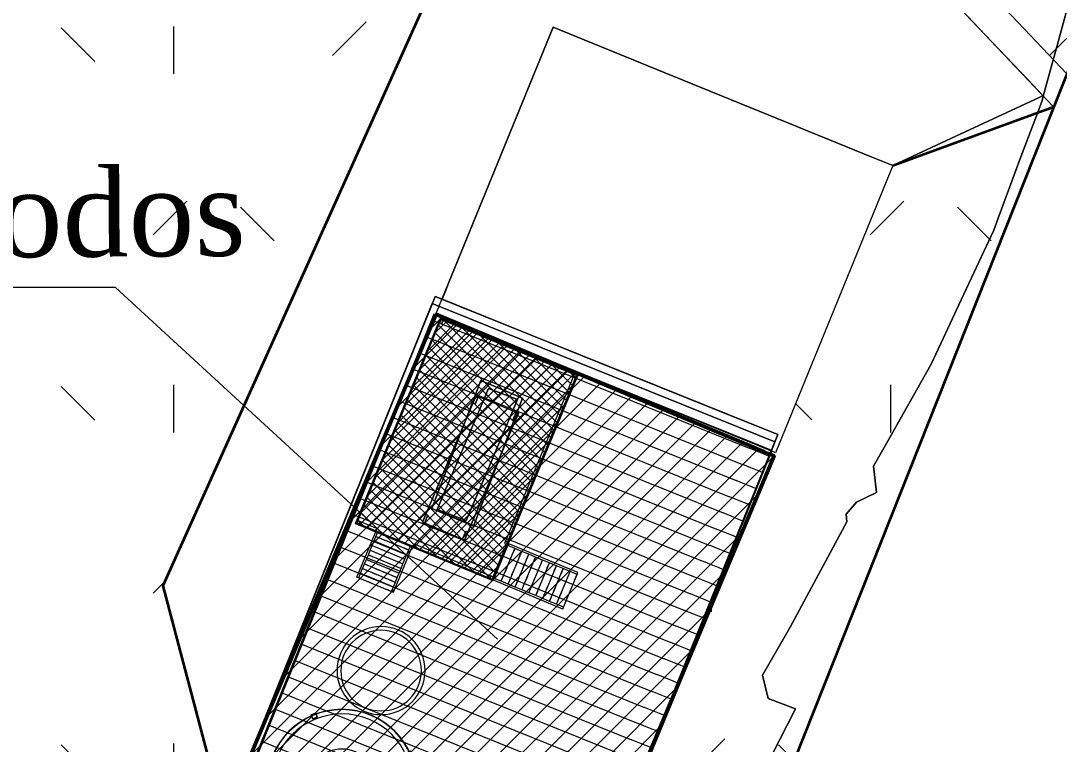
# Model space of a CAD drawing. Header units: metres. Extents: x -207 to 292, y -187 to 169.
# Drawn here: x -130.71 to -109.9, y -46.85 to -32.36 of the extents above; entities that cross this region are included whole.
import ezdxf

# ---------------------------------------------------------------- set-up
doc = ezdxf.new("R2010")
doc.units = ezdxf.units.M
doc.linetypes.add('Overhead', pattern=[0.003969, 0.002381, -0.001587])
for name, color, linetype, lineweight in [('A-FLOR', 7, 'Continuous', 9), ('A-FLOR-HRAL', 7, 'Continuous', 9), ('A-FLOR-OTLN', 7, 'Continuous', 9), ('A-FLOR-PATT', 7, 'Continuous', 9), ('A-ROOF', 7, 'Continuous', 9), ('A-ROOF-PATT', 7, 'Continuous', 9), ('ACHURADO', 7, 'Continuous', 9), ('BORDE CAMINO', 7, 'Continuous', 35), ('C-BLDG-PADS', 7, 'Continuous', 9), ('C-TOPO', 7, 'Continuous', 9), ('C-TOPO-MAJR', 7, 'Continuous', 35), ('edificios', 7, 'Continuous', 50), ('I-WALL', 7, 'Continuous', 9), ('M-EQPM', 7, 'Continuous', 9), ('P-SANR-FIXT', 7, 'Continuous', 9), ('S-COLS', 7, 'Continuous', 9), ('S-STRS', 7, 'Continuous', 9), ('solera', 7, 'Continuous', 35), ('VEREDAS', 7, 'Continuous', 9)]:
    doc.layers.add(name, color=color, linetype=linetype, lineweight=lineweight)
doc.layers.add('PR10-ARQ-PL-001-Emplazamiento-C-1_dwg', color=7, linetype='Continuous', lineweight=9, true_color=0x767676)
doc.layers.add('TEXTO', color=5, linetype='Continuous', lineweight=9, true_color=0x0000ff)
doc.styles.add('Times New Roman', font='times.ttf', dxfattribs={"height": 1.75})
pattern_1 = [(90, (-655750.258, -5498481.082), (-3.592, 3.592), [0.9525, -6.232]), (45, (-655750.258, -5498481.082), (-3.5921024484, 3.5921024484), [0.9525, -4.127]), (135, (-655750.258, -5498481.082), (-3.5921024484, -3.5921024484), [0.9525, -4.127])]

# ---------------------------------------------------------------- blocks, each defined once
blk = doc.blocks.new('M_Tanque Ensilaje - M_Tanque Ensilaje-2194159-PLANTA EMPLAZAMIENTO ACTUALIZADO')
at = {"layer": 'P-SANR-FIXT'}
for p, q in [((-0.524, 1.426), (-0.615, 1.393)), ((-0.615, 1.393), (-0.524, 1.426)), ((-0.615, 1.393), (-0.586, 1.314)), ((-0.586, 1.314), (-0.615, 1.393)), ((-0.586, 1.314), (-0.496, 1.347)), ((-0.496, 1.347), (-0.586, 1.314)), ((-0.496, 1.347), (-0.524, 1.426)), ((-0.524, 1.426), (-0.496, 1.347)), ((1.382, 0.666), (1.291, 0.633)), ((1.291, 0.633), (1.382, 0.666)), ((1.291, 0.633), (1.32, 0.554)), ((1.32, 0.554), (1.291, 0.633)), ((1.411, 0.587), (1.382, 0.666)), ((1.382, 0.666), (1.411, 0.587)), ((1.32, 0.554), (1.411, 0.587)), ((1.411, 0.587), (1.32, 0.554)), ((-1.31, -0.549), (-1.4, -0.583)), ((-1.4, -0.583), (-1.31, -0.549)), ((-1.4, -0.583), (-1.372, -0.661)), ((-1.372, -0.661), (-1.4, -0.583)), ((-1.281, -0.628), (-1.31, -0.549)), ((-1.31, -0.549), (-1.281, -0.628)), ((-1.372, -0.661), (-1.281, -0.628)), ((-1.281, -0.628), (-1.372, -0.661)), ((0.589, -1.299), (0.498, -1.332)), ((0.498, -1.332), (0.589, -1.299)), ((0.498, -1.332), (0.526, -1.411)), ((0.526, -1.411), (0.498, -1.332)), ((0.526, -1.411), (0.617, -1.378)), ((0.617, -1.378), (0.526, -1.411)), ((0.617, -1.378), (0.589, -1.299)), ((0.589, -1.299), (0.617, -1.378))]:
    blk.add_line(p, q, dxfattribs=at)
for radius, start, end in [(1.503, 0, 180), (1.503, 0, 180), (1.497, 0, 180), (1.497, 0, 180), (1.497, 0, 180), (1.497, 0, 180), (1.411, 0, 180), (1.411, 0, 180), (1.411, 0, 180), (1.411, 0, 180), (1.411, 0, 180), (0.705, 0, 180), (1.503, 180, 0), (1.503, 180, 0), (1.497, 180, 0), (1.497, 180, 0), (1.497, 180, 0), (1.497, 180, 0), (1.411, 180, 360), (1.411, 180, 360), (1.411, 180, 360), (1.411, 180, 360), (1.411, 180, 360), (0.705, 180, 0)]:
    blk.add_arc((0, 0), radius, start, end, dxfattribs=at)
blk = doc.blocks.new('M_Las quemas_Estanque ensilaje 02 - M_Las quemas_Estanque ensilaje 02-2195487-PLANTA EMPLAZAMIENTO ACTUALIZADO')
at = {"layer": 'P-SANR-FIXT'}
for radius, start, end in [(0.882, 0, 180), (0.882, 0, 180), (0.807, 0, 180), (0.807, 0, 180), (0.882, 180, 360), (0.882, 180, 360), (0.807, 180, 0), (0.807, 180, 0)]:
    blk.add_arc((0, 0), radius, start, end, dxfattribs=at)
blk = doc.blocks.new('Railing - Railing-2196175-PLANTA EMPLAZAMIENTO ACTUALIZADO')
at = {"layer": 'A-FLOR-HRAL'}
for p, q in [((-119.615, -39.448), (-121.016, -42.833)), ((-119.615, -39.448), (-121.016, -42.833)), ((-120.97, -42.852), (-119.568, -39.467)), ((-120.97, -42.852), (-119.568, -39.467)), ((-119.568, -39.467), (-119.615, -39.448)), ((-119.568, -39.467), (-119.615, -39.448)), ((-119.568, -39.467), (-119.615, -39.448)), ((-119.568, -39.467), (-119.615, -39.448)), ((-121.016, -42.833), (-120.97, -42.852)), ((-121.016, -42.833), (-120.97, -42.852)), ((-121.016, -42.833), (-120.97, -42.852)), ((-121.016, -42.833), (-120.97, -42.852))]:
    blk.add_line(p, q, dxfattribs=at)
blk = doc.blocks.new('Railing - Railing-2196648-PLANTA EMPLAZAMIENTO ACTUALIZADO')
at = {"layer": 'A-FLOR-HRAL'}
for p, q in [((-122.817, -42.846), (-122.836, -42.892)), ((-122.817, -42.846), (-122.836, -42.892)), ((-122.817, -42.846), (-122.836, -42.892)), ((-122.817, -42.846), (-122.836, -42.892)), ((-121.239, -43.503), (-122.817, -42.846)), ((-121.239, -43.503), (-122.817, -42.846)), ((-122.836, -42.892), (-121.258, -43.549)), ((-122.836, -42.892), (-121.258, -43.549)), ((-121.258, -43.549), (-121.239, -43.503)), ((-121.258, -43.549), (-121.239, -43.503)), ((-121.258, -43.549), (-121.239, -43.503)), ((-121.258, -43.549), (-121.239, -43.503))]:
    blk.add_line(p, q, dxfattribs=at)
blk = doc.blocks.new('Railing - Railing-2196680-PLANTA EMPLAZAMIENTO ACTUALIZADO')
at = {"layer": 'A-FLOR-HRAL'}
for p, q in [((-123.956, -42.373), (-123.975, -42.419)), ((-123.956, -42.373), (-123.975, -42.419)), ((-123.956, -42.373), (-123.975, -42.419)), ((-123.956, -42.373), (-123.975, -42.419)), ((-123.975, -42.419), (-123.588, -42.58)), ((-123.975, -42.419), (-123.588, -42.58)), ((-123.569, -42.534), (-123.956, -42.373)), ((-123.569, -42.534), (-123.956, -42.373)), ((-123.588, -42.58), (-123.569, -42.534)), ((-123.588, -42.58), (-123.569, -42.534)), ((-123.588, -42.58), (-123.569, -42.534)), ((-123.588, -42.58), (-123.569, -42.534))]:
    blk.add_line(p, q, dxfattribs=at)
blk = doc.blocks.new('M_RVR_Eq Ensilaje - M_RVR_Eq Ensilaje-2198650-PLANTA EMPLAZAMIENTO ACTUALIZADO')
at = {"layer": 'M-EQPM'}
for p, q in [((-1.75, 0), (-1.578, 0)), ((-1.578, 0), (-1.75, 0)), ((-1.75, -0.047), (-1.75, 0)), ((-1.75, 0), (-1.75, -0.047)), ((-1.75, 0), (1.011, 0)), ((1.011, 0), (-1.75, 0)), ((-1.75, -0.918), (-1.75, 0)), ((-1.75, 0), (-1.75, -0.918)), ((-1.578, 0), (-1.578, -0.047)), ((-1.578, 0), (-1.578, -0.047)), ((1.32, 0.03), (-1.426, -0.066)), ((-1.426, -0.066), (1.32, 0.03)), ((1.011, 0), (0.839, 0)), ((0.839, 0), (1.011, 0)), ((0.839, -0.047), (0.839, 0)), ((0.839, -0.047), (0.839, 0)), ((1.011, -0.047), (1.011, 0)), ((1.011, 0), (1.011, -0.047)), ((1.011, 0), (1.011, -0.918)), ((1.011, 0), (1.011, -0.918)), ((1.32, -0.877), (1.32, 0.03)), ((1.32, 0.03), (1.32, -0.877)), ((-1.75, -0.047), (-1.578, -0.047)), ((-1.578, -0.047), (-1.75, -0.047)), ((-1.426, -0.066), (-1.426, -0.972)), ((-1.426, -0.972), (-1.426, -0.066)), ((1.236, -0.171), (-1.397, -0.171)), ((-1.397, -0.171), (-1.375, -0.794)), ((-1.375, -0.794), (-1.397, -0.171)), ((-1.397, -0.171), (1.236, -0.171)), ((1.011, -0.047), (0.839, -0.047)), ((0.839, -0.047), (1.011, -0.047)), ((1.258, -0.794), (1.236, -0.171)), ((1.236, -0.171), (1.258, -0.794)), ((-1.375, -0.794), (-0.615, -0.794)), ((-0.615, -0.794), (-1.375, -0.794)), ((-0.615, -0.794), (1.258, -0.794)), ((1.258, -0.794), (-0.615, -0.794)), ((-1.75, -0.871), (-1.578, -0.871)), ((-1.578, -0.871), (-1.75, -0.871)), ((-1.75, -0.871), (-1.75, -0.918)), ((-1.75, -0.918), (-1.75, -0.871)), ((-1.75, -0.918), (-1.578, -0.918)), ((-1.578, -0.918), (-1.75, -0.918)), ((-1.75, -0.918), (1.011, -0.918)), ((1.011, -0.918), (-1.75, -0.918)), ((-1.578, -0.871), (-1.578, -0.918)), ((-1.578, -0.871), (-1.578, -0.918)), ((-1.426, -0.972), (1.32, -0.877)), ((1.32, -0.877), (-1.426, -0.972)), ((1.011, -0.871), (0.839, -0.871)), ((0.839, -0.871), (1.011, -0.871)), ((0.839, -0.918), (0.839, -0.871)), ((0.839, -0.918), (0.839, -0.871)), ((1.011, -0.918), (0.839, -0.918)), ((0.839, -0.918), (1.011, -0.918)), ((1.011, -0.871), (1.011, -0.918)), ((1.011, -0.918), (1.011, -0.871))]:
    blk.add_line(p, q, dxfattribs=at)
blk = doc.blocks.new('FCA_N_Columna de acero - 75 x 75 mm-2199668-PLANTA EMPLAZAMIENTO ACTUALIZADO')
at = {"layer": 'S-COLS'}
for p, q in [((-0.0375, -0.0255), (-0.0375, 0.0255)), ((-0.0375, -0.0255), (-0.0375, 0.0255)), ((-0.0315, 0.0255), (-0.0315, -0.0255)), ((-0.0315, 0.0255), (-0.0315, -0.0255)), ((-0.0255, 0.0375), (0.0255, 0.0375)), ((-0.0255, 0.0375), (0.0255, 0.0375)), ((0.0255, 0.0315), (-0.0255, 0.0315)), ((0.0255, 0.0315), (-0.0255, 0.0315)), ((0.0315, -0.0255), (0.0315, 0.0255)), ((0.0315, -0.0255), (0.0315, 0.0255)), ((0.0375, 0.0255), (0.0375, -0.0255)), ((0.0375, 0.0255), (0.0375, -0.0255)), ((-0.0255, -0.0315), (0.0255, -0.0315)), ((-0.0255, -0.0315), (0.0255, -0.0315)), ((0.0255, -0.0375), (-0.0255, -0.0375)), ((0.0255, -0.0375), (-0.0255, -0.0375))]:
    blk.add_line(p, q, dxfattribs=at)
for centre, radius, start, end in [((-0.0255, 0.0255), 0.012, 90, 180), ((-0.0255, 0.0255), 0.012, 90, 180), ((-0.0255, 0.0255), 0.006, 90, 180), ((-0.0255, 0.0255), 0.006, 90, 180), ((0.0255, 0.0255), 0.012, 360, 90), ((0.0255, 0.0255), 0.012, 360, 90), ((0.0255, 0.0255), 0.006, 360, 90), ((0.0255, 0.0255), 0.006, 360, 90), ((-0.0255, -0.0255), 0.012, 180, 270), ((-0.0255, -0.0255), 0.012, 180, 270), ((-0.0255, -0.0255), 0.006, 180, 270), ((-0.0255, -0.0255), 0.006, 180, 270), ((0.0255, -0.0255), 0.012, 270, 360), ((0.0255, -0.0255), 0.006, 270, 360), ((0.0255, -0.0255), 0.012, 270, 360), ((0.0255, -0.0255), 0.006, 270, 360)]:
    blk.add_arc(centre, radius, start, end, dxfattribs=at)
blk = doc.blocks.new('YADRAN_LASQUEMAS_ARQ_MO_004_PLANTA LODOS_rvt-1-PLANTA EMPLAZAMIENTO ACTUALIZADO')
at = {"layer": 'A-FLOR-PATT', "true_color": 0xc6c6c6}
h = blk.add_hatch(dxfattribs=at)
h.set_pattern_fill('FP_25', color=9, style=0, pattern_type=2)
h.set_pattern_definition([(45, (0, 0), (-0.10606602, 0.10606602), []), (135, (0, 0), (-0.10606602, -0.10606602), [])])
h.paths.add_polyline_path([(-121.248, -43.575), (-119.542, -39.456), (-122.297, -38.315), (-124.001, -42.43), (-123.239, -42.747)])
at = {"layer": 'A-FLOR-PATT', "true_color": 0x787878}
h = blk.add_hatch(dxfattribs=at)
h.set_pattern_fill('FP_35', color=8, style=0, pattern_type=2)
h.set_pattern_definition([(270, (-121.772, -40.943), (0.6, 4e-17), []), (0, (-121.772, -40.943), (0, 0.6), [])])
h.paths.add_polyline_path([(-121.248, -43.575), (-121.258, -43.549), (-123.975, -42.419), (-122.287, -38.341), (-119.568, -39.467), (-119.542, -39.456), (-122.297, -38.315), (-124.001, -42.43), (-123.239, -42.747)])
h = blk.add_hatch(dxfattribs=at)
h.set_pattern_fill('FP_34', color=8, style=0, pattern_type=2)
h.set_pattern_definition([(270, (-120.404, -41.512), (0.6, 4e-17), []), (0, (-120.404, -41.512), (0, 0.6), [])])
h.paths.add_polyline_path([(-121.248, -43.575), (-119.542, -39.456), (-119.568, -39.467), (-121.258, -43.549)])
at = {"layer": 'A-FLOR'}
for p, q in [((-124.001, -42.43), (-122.297, -38.315)), ((-122.297, -38.315), (-124.001, -42.43)), ((-122.297, -38.315), (-119.542, -39.456)), ((-119.542, -39.456), (-122.297, -38.315)), ((-119.542, -39.456), (-121.248, -43.575)), ((-121.248, -43.575), (-119.542, -39.456)), ((-121.248, -43.575), (-124.001, -42.43)), ((-124.001, -42.43), (-121.248, -43.575))]:
    blk.add_line(p, q, dxfattribs=at)
at = {"layer": 'A-FLOR-OTLN'}
for p, q in [((-124.001, -42.43), (-122.297, -38.315)), ((-124.001, -42.43), (-122.297, -38.315)), ((-122.287, -38.341), (-123.975, -42.419)), ((-122.287, -38.341), (-123.975, -42.419)), ((-122.297, -38.315), (-119.542, -39.456)), ((-122.297, -38.315), (-119.542, -39.456)), ((-119.568, -39.467), (-122.287, -38.341)), ((-119.568, -39.467), (-122.287, -38.341)), ((-121.258, -43.549), (-119.568, -39.467)), ((-121.258, -43.549), (-119.568, -39.467)), ((-119.542, -39.456), (-121.248, -43.575)), ((-119.542, -39.456), (-121.248, -43.575)), ((-121.248, -43.575), (-124.001, -42.43)), ((-121.248, -43.575), (-124.001, -42.43)), ((-123.975, -42.419), (-121.258, -43.549)), ((-123.975, -42.419), (-121.258, -43.549))]:
    blk.add_line(p, q, dxfattribs=at)
at = {"layer": 'S-STRS'}
for p, q in [((-123.97, -43.504), (-123.586, -42.58)), ((-123.588, -42.688), (-123.549, -42.596)), ((-123.549, -42.596), (-123.586, -42.58)), ((-123.549, -42.596), (-122.893, -42.869)), ((-123.665, -42.873), (-123.626, -42.78)), ((-123.626, -42.78), (-123.588, -42.688)), ((-123.626, -42.78), (-122.97, -43.054)), ((-123.588, -42.688), (-122.931, -42.961)), ((-120.929, -42.837), (-120.944, -42.874)), ((-119.544, -43.413), (-120.929, -42.837)), ((-123.78, -43.15), (-123.741, -43.057)), ((-123.741, -43.057), (-123.703, -42.965)), ((-123.741, -43.057), (-123.085, -43.331)), ((-123.703, -42.965), (-123.665, -42.873)), ((-123.703, -42.965), (-123.047, -43.238)), ((-123.665, -42.873), (-123.008, -43.146)), ((-123.24, -43.808), (-122.856, -42.884)), ((-123.008, -43.146), (-122.97, -43.054)), ((-122.97, -43.054), (-122.931, -42.961)), ((-122.931, -42.961), (-122.893, -42.869)), ((-122.856, -42.884), (-122.893, -42.869)), ((-121.217, -43.531), (-120.944, -42.874)), ((-121.078, -43.588), (-120.805, -42.932)), ((-120.805, -42.932), (-120.944, -42.874)), ((-120.94, -43.646), (-120.667, -42.989)), ((-120.667, -42.989), (-120.805, -42.932)), ((-120.801, -43.703), (-120.528, -43.047)), ((-120.528, -43.047), (-120.667, -42.989)), ((-120.39, -43.104), (-120.528, -43.047)), ((-123.857, -43.334), (-123.818, -43.242)), ((-123.818, -43.242), (-123.78, -43.15)), ((-123.818, -43.242), (-123.162, -43.515)), ((-123.78, -43.15), (-123.123, -43.423)), ((-123.085, -43.331), (-123.047, -43.238)), ((-123.047, -43.238), (-123.008, -43.146)), ((-120.663, -43.761), (-120.39, -43.104)), ((-120.524, -43.819), (-120.251, -43.162)), ((-120.251, -43.162), (-120.39, -43.104)), ((-120.386, -43.876), (-120.113, -43.22)), ((-120.113, -43.22), (-120.251, -43.162)), ((-120.248, -43.934), (-119.974, -43.277)), ((-119.974, -43.277), (-120.113, -43.22)), ((-119.836, -43.335), (-119.974, -43.277)), ((-123.933, -43.519), (-123.895, -43.427)), ((-123.895, -43.427), (-123.857, -43.334)), ((-123.895, -43.427), (-123.239, -43.7)), ((-123.857, -43.334), (-123.2, -43.608)), ((-123.162, -43.515), (-123.123, -43.423)), ((-123.123, -43.423), (-123.085, -43.331)), ((-120.109, -43.991), (-119.836, -43.335)), ((-119.971, -44.049), (-119.697, -43.393)), ((-119.697, -43.393), (-119.836, -43.335)), ((-119.832, -44.107), (-119.559, -43.45)), ((-119.559, -43.45), (-119.697, -43.393)), ((-119.559, -43.45), (-119.544, -43.413)), ((-123.97, -43.504), (-123.933, -43.519)), ((-123.933, -43.519), (-123.277, -43.792)), ((-123.239, -43.7), (-123.2, -43.608)), ((-123.2, -43.608), (-123.162, -43.515)), ((-121.217, -43.531), (-121.232, -43.567)), ((-119.847, -44.144), (-121.232, -43.567)), ((-121.078, -43.588), (-121.217, -43.531)), ((-120.94, -43.646), (-121.078, -43.588)), ((-120.801, -43.703), (-120.94, -43.646)), ((-123.277, -43.792), (-123.239, -43.7)), ((-123.277, -43.792), (-123.24, -43.808)), ((-120.663, -43.761), (-120.801, -43.703)), ((-120.524, -43.819), (-120.663, -43.761)), ((-120.386, -43.876), (-120.524, -43.819)), ((-120.248, -43.934), (-120.386, -43.876)), ((-120.109, -43.991), (-120.248, -43.934)), ((-119.971, -44.049), (-120.109, -43.991)), ((-119.832, -44.107), (-119.971, -44.049)), ((-119.847, -44.144), (-119.832, -44.107))]:
    blk.add_line(p, q, dxfattribs=at)
at = {"layer": 'S-STRS', "linetype": 'Overhead'}
for p, q in [((-123.626, -42.78), (-122.97, -43.054)), ((-123.588, -42.688), (-122.931, -42.961)), ((-123.741, -43.057), (-123.085, -43.331)), ((-123.703, -42.965), (-123.047, -43.238)), ((-123.665, -42.873), (-123.008, -43.146)), ((-121.078, -43.588), (-120.805, -42.932)), ((-120.94, -43.646), (-120.667, -42.989)), ((-120.801, -43.703), (-120.528, -43.047)), ((-123.818, -43.242), (-123.162, -43.515)), ((-123.78, -43.15), (-123.123, -43.423)), ((-120.663, -43.761), (-120.39, -43.104)), ((-120.524, -43.819), (-120.251, -43.162)), ((-120.386, -43.876), (-120.113, -43.22)), ((-120.248, -43.934), (-119.974, -43.277)), ((-123.895, -43.427), (-123.239, -43.7)), ((-123.857, -43.334), (-123.2, -43.608)), ((-120.109, -43.991), (-119.836, -43.335)), ((-119.971, -44.049), (-119.697, -43.393)), ((-119.832, -44.107), (-119.559, -43.45)), ((-123.933, -43.519), (-123.277, -43.792))]:
    blk.add_line(p, q, dxfattribs=at)
at = {"layer": 'A-FLOR-HRAL', "lineweight": 9}
for name in ['Railing - Railing-2196175-PLANTA EMPLAZAMIENTO ACTUALIZADO', 'Railing - Railing-2196680-PLANTA EMPLAZAMIENTO ACTUALIZADO', 'Railing - Railing-2196648-PLANTA EMPLAZAMIENTO ACTUALIZADO']:
    blk.add_blockref(name, (0, 0), dxfattribs=at)
at = {"layer": 'M-EQPM', "lineweight": 9, "rotation": 66.99999999999994}
blk.add_blockref('M_RVR_Eq Ensilaje - M_RVR_Eq Ensilaje-2198650-PLANTA EMPLAZAMIENTO ACTUALIZADO', (-121.973, -40.794), dxfattribs=at)
at = {"layer": 'P-SANR-FIXT', "lineweight": 9}
for name, p in [('M_Las quemas_Estanque ensilaje 02 - M_Las quemas_Estanque ensilaje 02-2195487-PLANTA EMPLAZAMIENTO ACTUALIZADO', (-123.486, -45.378)), ('M_Tanque Ensilaje - M_Tanque Ensilaje-2194159-PLANTA EMPLAZAMIENTO ACTUALIZADO', (-124.27, -47.657))]:
    blk.add_blockref(name, p, dxfattribs=at)
at = {"layer": 'S-COLS', "lineweight": 9, "rotation": 337.5083391994408}
for p in [(-122.291, -38.385), (-119.591, -39.476), (-123.954, -42.414), (-121.268, -43.526)]:
    blk.add_blockref('FCA_N_Columna de acero - 75 x 75 mm-2199668-PLANTA EMPLAZAMIENTO ACTUALIZADO', p, dxfattribs=at)
blk = doc.blocks.new('FP_72-PLANTA EMPLAZAMIENTO ACTUALIZADO')
at = {"layer": 'A-ROOF'}
blk.add_line((-119.779, -51.193), (-115.654, -40.969), dxfattribs=at)
at = {"layer": 'A-ROOF-PATT', "color": 254, "true_color": 0xcbe5d8}
for p, q in [((-115.946, -40.988), (-116.109, -40.922)), ((-115.812, -41.042), (-115.946, -40.988)), ((-115.724, -41.078), (-115.812, -41.042)), ((-116.077, -41.313), (-116.24, -41.247)), ((-115.943, -41.367), (-116.077, -41.313)), ((-115.855, -41.402), (-115.943, -41.367)), ((-116.208, -41.637), (-116.371, -41.571)), ((-116.074, -41.691), (-116.208, -41.637)), ((-115.986, -41.727), (-116.074, -41.691)), ((-116.339, -41.962), (-116.502, -41.896)), ((-116.205, -42.016), (-116.339, -41.962)), ((-116.117, -42.051), (-116.205, -42.016)), ((-116.47, -42.286), (-116.633, -42.22)), ((-116.335, -42.341), (-116.47, -42.286)), ((-116.248, -42.376), (-116.335, -42.341)), ((-116.601, -42.611), (-116.764, -42.545)), ((-116.466, -42.665), (-116.601, -42.611)), ((-116.379, -42.701), (-116.466, -42.665)), ((-116.732, -42.936), (-116.895, -42.87)), ((-116.597, -42.99), (-116.732, -42.936)), ((-116.509, -43.025), (-116.597, -42.99)), ((-116.863, -43.26), (-117.026, -43.194)), ((-116.728, -43.314), (-116.863, -43.26)), ((-116.64, -43.35), (-116.728, -43.314)), ((-116.994, -43.585), (-117.157, -43.519)), ((-116.859, -43.639), (-116.994, -43.585)), ((-116.771, -43.674), (-116.859, -43.639)), ((-117.125, -43.909), (-117.288, -43.843)), ((-116.99, -43.963), (-117.125, -43.909)), ((-116.902, -43.999), (-116.99, -43.963)), ((-117.256, -44.234), (-117.419, -44.168)), ((-117.121, -44.288), (-117.256, -44.234)), ((-117.033, -44.323), (-117.121, -44.288)), ((-117.387, -44.558), (-117.55, -44.492)), ((-117.252, -44.613), (-117.387, -44.558)), ((-117.164, -44.648), (-117.252, -44.613)), ((-117.517, -44.883), (-117.681, -44.817)), ((-117.383, -44.937), (-117.517, -44.883)), ((-117.295, -44.973), (-117.383, -44.937)), ((-117.648, -45.208), (-117.812, -45.142)), ((-117.514, -45.262), (-117.648, -45.208)), ((-117.426, -45.297), (-117.514, -45.262)), ((-117.779, -45.532), (-117.943, -45.466)), ((-117.645, -45.586), (-117.779, -45.532)), ((-117.557, -45.622), (-117.645, -45.586)), ((-117.91, -45.857), (-118.074, -45.791)), ((-117.776, -45.911), (-117.91, -45.857)), ((-117.688, -45.946), (-117.776, -45.911)), ((-118.041, -46.181), (-118.205, -46.115)), ((-117.907, -46.235), (-118.041, -46.181)), ((-117.819, -46.271), (-117.907, -46.235)), ((-118.172, -46.506), (-118.336, -46.44)), ((-118.038, -46.56), (-118.172, -46.506)), ((-117.95, -46.595), (-118.038, -46.56)), ((-118.303, -46.83), (-118.467, -46.764)), ((-118.169, -46.885), (-118.303, -46.83)), ((-118.081, -46.92), (-118.169, -46.885)), ((-118.434, -47.155), (-118.598, -47.089)), ((-118.3, -47.209), (-118.434, -47.155)), ((-118.212, -47.245), (-118.3, -47.209)), ((-118.565, -47.48), (-118.729, -47.414)), ((-118.431, -47.534), (-118.565, -47.48)), ((-118.343, -47.569), (-118.431, -47.534)), ((-118.696, -47.804), (-118.86, -47.738)), ((-118.562, -47.858), (-118.696, -47.804)), ((-118.827, -48.129), (-118.991, -48.063)), ((-118.474, -47.894), (-118.562, -47.858)), ((-118.693, -48.183), (-118.827, -48.129)), ((-118.605, -48.218), (-118.693, -48.183)), ((-118.958, -48.453), (-119.122, -48.387)), ((-118.824, -48.507), (-118.958, -48.453)), ((-118.736, -48.543), (-118.824, -48.507)), ((-119.089, -48.778), (-119.253, -48.712)), ((-118.955, -48.832), (-119.089, -48.778)), ((-118.867, -48.867), (-118.955, -48.832)), ((-119.22, -49.102), (-119.384, -49.036)), ((-119.086, -49.157), (-119.22, -49.102)), ((-118.998, -49.192), (-119.086, -49.157)), ((-119.351, -49.427), (-119.515, -49.361)), ((-119.217, -49.481), (-119.351, -49.427)), ((-119.129, -49.517), (-119.217, -49.481)), ((-119.482, -49.751), (-119.646, -49.685)), ((-119.348, -49.806), (-119.482, -49.751)), ((-119.26, -49.841), (-119.348, -49.806)), ((-119.613, -50.076), (-119.777, -50.01)), ((-119.479, -50.13), (-119.613, -50.076)), ((-119.391, -50.166), (-119.479, -50.13)), ((-119.744, -50.401), (-119.908, -50.335)), ((-119.61, -50.455), (-119.744, -50.401)), ((-119.522, -50.49), (-119.61, -50.455)), ((-119.875, -50.725), (-120.039, -50.659)), ((-119.741, -50.779), (-119.875, -50.725)), ((-119.653, -50.815), (-119.741, -50.779)), ((-120.006, -51.05), (-120.17, -50.984)), ((-119.872, -51.104), (-120.006, -51.05)), ((-119.784, -51.139), (-119.872, -51.104))]:
    blk.add_line(p, q, dxfattribs=at)
blk = doc.blocks.new('YADRAN_LASQUEMAS_ARQ_MO_006_E02_rvt-1-PLANTA EMPLAZAMIENTO ACTUALIZADO')
at = {"layer": 'A-ROOF-PATT', "true_color": 0x008040}
h = blk.add_hatch(dxfattribs=at)
h.set_pattern_fill('FP_65', color=116, style=0, pattern_type=2)
h.set_pattern_definition([(158.024, (-33.701, -80.216), (-0.1309764, -0.3245692), [])])
h.paths.add_polyline_path([(-120.189, -51.028), (-116.063, -40.804), (-122.429, -38.235), (-126.555, -48.459), (-121.213, -50.614)])
at = {"layer": 'A-FLOR'}
for p, q in [((-126.723, -48.586), (-122.461, -38.025)), ((-122.461, -38.025), (-126.723, -48.586)), ((-122.461, -38.025), (-115.594, -40.795)), ((-115.594, -40.795), (-122.461, -38.025)), ((-115.594, -40.795), (-119.856, -51.357)), ((-119.856, -51.357), (-115.594, -40.795))]:
    blk.add_line(p, q, dxfattribs=at)
at = {"layer": 'A-ROOF'}
for p, q in [((-122.429, -38.235), (-126.555, -48.459)), ((-122.429, -38.235), (-126.555, -48.459)), ((-116.066, -40.803), (-122.429, -38.235)), ((-122.429, -38.235), (-116.063, -40.804)), ((-115.672, -40.961), (-119.798, -51.185)), ((-119.779, -51.193), (-115.654, -40.969)), ((-116.066, -40.803), (-115.672, -40.961)), ((-115.654, -40.969), (-116.063, -40.804)), ((-115.654, -40.969), (-115.672, -40.961))]:
    blk.add_line(p, q, dxfattribs=at)
at = {"layer": 'I-WALL'}
for p, q in [((-126.541, -48.464), (-122.416, -38.24)), ((-122.416, -38.24), (-126.541, -48.464)), ((-126.532, -48.468), (-122.406, -38.244)), ((-122.41, -38.253), (-126.532, -48.468)), ((-122.416, -38.24), (-122.406, -38.244)), ((-122.406, -38.244), (-122.416, -38.24)), ((-122.41, -38.253), (-122.406, -38.244)), ((-122.41, -38.253), (-119.307, -39.505)), ((-119.307, -39.505), (-122.41, -38.253)), ((-122.406, -38.244), (-119.303, -39.496)), ((-119.303, -39.496), (-122.406, -38.244)), ((-119.303, -39.496), (-119.307, -39.505)), ((-119.303, -39.496), (-119.307, -39.505)), ((-119.789, -51.189), (-115.663, -40.965)), ((-115.663, -40.965), (-119.789, -51.189)), ((-119.779, -51.193), (-115.654, -40.969)), ((-115.654, -40.969), (-119.779, -51.193)), ((-115.663, -40.965), (-115.654, -40.969)), ((-115.663, -40.965), (-115.654, -40.969))]:
    blk.add_line(p, q, dxfattribs=at)
at = {"layer": 'A-ROOF'}
blk.add_blockref('FP_72-PLANTA EMPLAZAMIENTO ACTUALIZADO', (0, 0), dxfattribs=at)
blk = doc.blocks.new('PR10-ARQ-PL-001-Emplazamiento-C-1_dwg-674643-PLANTA EMPLAZAMIENTO ACTUALIZADO')
at = {"lineweight": 9, "true_color": 0x0000ff}
h = blk.add_hatch(dxfattribs=at)
h.set_pattern_fill('FP_4', color=5, style=0, pattern_type=2)
h.set_pattern_definition([(45, (0, 0), (-0.2245064, 0.2245064), [])])
h.paths.add_polyline_path([(-125.296, -55.599), (-123.006, -50.086), (-119.855, -51.354), (-115.61, -41.076), (-122.386, -38.235), (-126.632, -48.335), (-126.505, -48.389), (-128.956, -54.122), (-126.737, -55.018)])
at = {"layer": 'ACHURADO'}
h = blk.add_hatch(dxfattribs=at)
h.set_pattern_fill('FP_1', color=256, style=0, pattern_type=2)
h.set_pattern_definition(pattern_1)
h.paths.add_polyline_path([(-161.771, -49.779), (-127.862, -43.679), (-120.948, -28.309), (-111.803, -11.418), (-104.331, 0.453), (-97.266, 16.755), (-92.284, 29.861), (-84.153, 48.383), (-83.895, 48.922), (-83.576, 49.56), (-83.246, 50.193), (-82.906, 50.82), (-82.555, 51.442), (-82.193, 52.057), (-81.821, 52.666), (-81.047, 53.865), (-80.645, 54.455), (-80.233, 55.037), (-79.811, 55.613), (-79.38, 56.182), (-75.091, 62.133), (-74.617, 62.76), (-74.134, 63.38), (-73.641, 63.992), (-73.138, 64.596), (-72.625, 65.192), (-72.103, 65.779), (-71.572, 66.359), (-70.664, 67.305), (-70.482, 67.491), (-69.923, 68.045), (-69.356, 68.589), (-68.78, 69.124), (-68.196, 69.65), (-67.003, 70.673), (-66.394, 71.17), (-65.778, 71.658), (-65.153, 72.136), (-64.522, 72.603), (-63.882, 73.061), (-63.236, 73.508), (-62.583, 73.945), (-61.922, 74.371), (-61.255, 74.787), (-60.582, 75.192), (-59.902, 75.586), (-59.306, 75.883), (-58.704, 76.167), (-58.097, 76.441), (-57.486, 76.702), (-56.869, 76.952), (-56.247, 77.19), (-55.621, 77.416), (-54.991, 77.63), (-54.357, 77.832), (-53.077, 78.199), (-52.433, 78.364), (-51.785, 78.517), (-51.134, 78.658), (-50.481, 78.785), (-49.826, 78.901), (-49.168, 79.003), (-48.509, 79.093), (-47.848, 79.171), (-47.185, 79.236), (-45.858, 79.327), (-45.193, 79.354), (-44.527, 79.367), (-43.862, 79.368), (-43.196, 79.357), (-42.531, 79.332), (-41.867, 79.295), (-41.203, 79.245), (-40.54, 79.183), (-39.879, 79.108), (-39.219, 79.02), (-38.562, 78.919), (-37.906, 78.806), (-37.252, 78.68), (-36.601, 78.542), (-35.953, 78.392), (-35.308, 78.229), (-34.666, 78.053), (47.551, 57.663), (47.81, 57.578), (48.073, 57.505), (48.338, 57.445), (48.607, 57.396), (48.877, 57.361), (49.148, 57.338), (49.421, 57.327), (49.693, 57.329), (49.966, 57.344), (50.237, 57.372), (50.506, 57.412), (50.774, 57.464), (51.038, 57.529), (51.3, 57.606), (51.811, 57.797), (52.059, 57.909), (52.301, 58.033), (52.538, 58.169), (52.768, 58.315), (52.991, 58.471), (53.207, 58.638), (53.414, 58.815), (53.614, 59.001), (53.804, 59.196), (53.985, 59.4), (54.156, 59.612), (54.318, 59.831), (54.469, 60.058), (54.609, 60.292), (54.738, 60.532), (54.856, 60.778), (54.962, 61.028), (55.057, 61.284), (55.14, 61.544), (55.21, 61.807), (55.269, 62.073), (55.314, 62.342), (55.348, 62.613), (55.368, 62.884), (55.486, 68.004), (-83.704, 141.488), (-151.221, -23.933)])
h.paths.add_polyline_path([(-98.109, 19.735), (-100.027, 20.525), (-97.678, 26.227), (-95.761, 25.431), (-97.988, 20.027)])
h.paths.add_polyline_path([(-94.264, 28.288), (-97.543, 29.64), (-95.193, 35.341), (-91.917, 33.984), (-94.257, 28.306)])
h.paths.add_polyline_path([(-88.37, 41.33), (-91.648, 42.682), (-89.298, 48.383), (-86.02, 47.032), (-88.359, 41.356)])
h.paths.add_polyline_path([(-107.511, 62.681), (-109.81, 61.362), (-111.554, 61.194), (-112.168, 61.108), (-111.143, 62.121), (-109.024, 62.933)])
h.paths.add_polyline_path([(-107.511, 62.681), (-104.877, 62.965), (-103.986, 62.697), (-104.876, 62.403)])
h.paths.add_polyline_path([(-106.042, 59.476), (-106.66, 60.171), (-107.511, 62.681), (-106.15, 60.408)])
h.paths.add_polyline_path([(-97.117, 62.944), (-99.416, 61.625), (-101.16, 61.457), (-101.774, 61.371), (-100.749, 62.384), (-98.63, 63.196)])
h.paths.add_polyline_path([(-95.648, 59.739), (-96.266, 60.434), (-97.117, 62.944), (-95.756, 60.671)])
h.paths.add_polyline_path([(-94.482, 62.666), (-97.117, 62.944), (-94.483, 63.228), (-93.592, 62.96)])
h.paths.add_polyline_path([(-104.12, 64.725), (-104.103, 64.74), (-104.082, 64.735)])
h.paths.add_polyline_path([(-103.959, 75.174), (-101.325, 75.458), (-100.433, 75.19), (-101.324, 74.896)])
h.paths.add_polyline_path([(-108.615, 73.601), (-107.591, 74.613), (-105.472, 75.426), (-103.959, 75.174), (-106.258, 73.855), (-108.002, 73.687)])
h.paths.add_polyline_path([(-100.567, 77.218), (-100.55, 77.233), (-100.53, 77.228)])
h = blk.add_hatch(dxfattribs=at)
h.set_pattern_fill('FP_1', color=256, style=0, pattern_type=2)
h.set_pattern_definition(pattern_1)
h.paths.add_polyline_path([(-109.746, -33.419), (-81.977, 36.498), (-79.743, 37.301), (-79.538, 37.853), (-79.692, 37.91), (-79.529, 38.351), (-79.159, 38.214), (-79.322, 37.773), (-79.548, 37.372), (-78.372, 37.795), (-31.438, 19.05), (-31.367, 19.242), (-31.521, 19.299), (-31.357, 19.74), (-30.987, 19.603), (-31.15, 19.162), (-31.254, 18.977), (-28.462, 17.861), (-26.474, 22.839), (-35.025, 26.239), (-35.008, 26.281), (-81.174, 44.741), (-81.294, 45.005), (-81.38, 44.833), (-81.457, 44.658), (-81.526, 44.479), (-81.586, 44.297), (-88.33, 27.525), (-99.365, 2.058), (-108.453, -12.959), (-112.02, -18.411), (-112.091, -18.588), (-112.151, -18.77), (-112.199, -18.954), (-112.235, -19.141), (-112.26, -19.331), (-112.272, -19.521), (-112.273, -19.712), (-112.262, -19.902), (-112.239, -20.091), (-112.205, -20.279), (-112.155, -20.474), (-112.101, -20.646), (-112.032, -20.824), (-111.952, -20.997), (-111.861, -21.165), (-111.694, -21.419), (-111.65, -21.482), (-111.529, -21.63), (-111.045, -20.434), (-107.779, -21.779), (-110.981, -29.684), (-113.573, -28.617), (-113.789, -29.154), (-111.88, -31.167)])
h.paths.add_polyline_path([(-100.595, -9.645), (-100.724, -9.624), (-100.849, -9.57), (-100.953, -9.491), (-100.993, -9.445), (-101.023, -9.397), (-101.044, -9.347), (-101.052, -9.298), (-101.05, -9.251), (-100.952, -9.293), (-100.922, -9.223), (-101.02, -9.181), (-100.988, -9.148), (-100.947, -9.121), (-100.899, -9.102), (-100.844, -9.09), (-100.721, -9.093), (-100.595, -9.128), (-100.479, -9.192), (-100.389, -9.278), (-100.356, -9.325), (-100.334, -9.374), (-100.323, -9.422), (-100.322, -9.469), (-100.333, -9.512), (-100.354, -9.551), (-100.386, -9.585), (-100.428, -9.612), (-100.478, -9.632), (-100.534, -9.643)])
h.paths.add_polyline_path([(-101.91, -9.059), (-102.342, -8.873), (-102.186, -8.51), (-101.754, -8.696), (-101.815, -8.838), (-101.918, -8.794), (-101.928, -8.73), (-101.968, -8.68), (-102.028, -8.656), (-102.092, -8.664), (-102.12, -8.681), (-102.16, -8.731), (-102.169, -8.762), (-102.162, -8.827), (-102.124, -8.879), (-102.097, -8.896), (-102.033, -8.907), (-101.972, -8.886), (-101.948, -8.864), (-101.845, -8.908), (-101.862, -8.946)])
h = blk.add_hatch(dxfattribs=at)
h.set_pattern_fill('FP_1', color=256, style=0, pattern_type=2)
h.set_pattern_definition(pattern_1)
h.paths.add_polyline_path([(-94.086, -119.165), (-91.032, -70.423), (-99.695, -67.022), (-98.719, -64.566), (-118.96, -56.618), (-118.649, -55.835), (-118.855, -55.514), (-118.616, -54.913), (-118.277, -54.897), (-110.01, -34.083), (-113.235, -35.26), (-115.933, -41.843), (-119.856, -51.176), (-122.923, -49.89), (-125.331, -55.633), (-128.913, -54.131), (-126.505, -48.389), (-126.632, -48.335), (-127.862, -43.679), (-150.258, -47.708), (-150.258, -66.405), (-137.14, -85.351), (-95.256, -118.246)])
h.paths.add_polyline_path([(-120.421, -79.818), (-121.52, -78.705), (-122.585, -79.569), (-128.379, -76.931), (-126.546, -73.14), (-128.84, -72.278), (-126.416, -65.824), (-128.27, -65.134), (-127.165, -62.164), (-125.301, -62.857), (-123.251, -57.4), (-110.3, -62.621), (-115.401, -75.566), (-118.287, -74.464), (-118.635, -75.467), (-117.3, -76.959), (-119.206, -78.705)])
h.paths.add_polyline_path([(-126.458, -61.942), (-126.573, -61.936), (-126.796, -61.889), (-126.902, -61.848), (-127.004, -61.796), (-127.109, -61.727), (-127.189, -61.662), (-127.27, -61.581), (-127.341, -61.492), (-127.404, -61.397), (-127.456, -61.295), (-127.497, -61.188), (-127.526, -61.078), (-127.544, -60.965), (-127.55, -60.851), (-127.544, -60.737), (-127.526, -60.624), (-127.497, -60.514), (-127.456, -60.407), (-127.404, -60.305), (-127.341, -60.209), (-127.27, -60.121), (-127.189, -60.04), (-127.1, -59.968), (-127.004, -59.906), (-126.902, -59.854), (-126.685, -59.783), (-126.546, -59.764), (-126.458, -59.759), (-126.344, -59.765), (-126.232, -59.783), (-126.121, -59.813), (-126.015, -59.854), (-125.913, -59.906), (-125.817, -59.968), (-125.728, -60.04), (-125.647, -60.121), (-125.575, -60.209), (-125.513, -60.305), (-125.461, -60.407), (-125.42, -60.514), (-125.391, -60.624), (-125.373, -60.737), (-125.367, -60.851), (-125.373, -60.965), (-125.391, -61.078), (-125.42, -61.188), (-125.461, -61.295), (-125.513, -61.397), (-125.575, -61.492), (-125.647, -61.581), (-125.728, -61.662), (-125.817, -61.734), (-125.913, -61.796), (-126.076, -61.872), (-126.121, -61.889), (-126.232, -61.918), (-126.344, -61.936)])
h.paths.add_polyline_path([(-121.416, -57.963), (-121.431, -57.961), (-121.431, -57.927), (-121.403, -57.939)])
h.paths.add_polyline_path([(-121.487, -57.935), (-121.502, -57.933), (-121.502, -57.9), (-121.473, -57.911)])
h.paths.add_polyline_path([(-121.548, -57.91), (-121.563, -57.909), (-121.563, -57.875), (-121.535, -57.887)])
h.paths.add_polyline_path([(-121.62, -57.882), (-121.634, -57.88), (-121.634, -57.847), (-121.606, -57.859)])
h.paths.add_polyline_path([(-119.491, -57.024), (-120.384, -56.639), (-120.449, -56.79), (-120.881, -56.604), (-120.724, -56.241), (-120.293, -56.427), (-120.354, -56.569), (-119.461, -56.955)])
h.paths.add_polyline_path([(-120.572, -56.638), (-120.511, -56.617), (-120.487, -56.595), (-120.6, -56.543), (-120.607, -56.511), (-120.588, -56.484), (-120.567, -56.477), (-120.457, -56.525), (-120.467, -56.461), (-120.507, -56.411), (-120.567, -56.387), (-120.631, -56.395), (-120.682, -56.434), (-120.707, -56.494), (-120.7, -56.558), (-120.663, -56.61), (-120.604, -56.637)])
at = {"lineweight": 9}
for p, q in [((-122.392, -38.25), (-123.474, -40.824)), ((-116.026, -40.902), (-121.313, -38.685)), ((-115.962, -40.928), (-116.025, -40.902)), ((-115.903, -40.953), (-115.962, -40.928)), ((-115.848, -40.976), (-115.902, -40.953)), ((-115.8, -40.996), (-115.848, -40.976)), ((-115.76, -41.013), (-115.8, -40.996)), ((-115.727, -41.027), (-115.759, -41.013)), ((-115.704, -41.037), (-115.727, -41.027)), ((-115.689, -41.043), (-115.703, -41.037))]:
    blk.add_line(p, q, dxfattribs=at)
at = {"lineweight": 9, "flags": 128}
for points in [[(-121.313, -38.685), (-122.386, -38.235), (-122.392, -38.25)], [(-123.474, -40.824), (-126.632, -48.335), (-126.524, -48.381)], [(-119.387, -50.22), (-115.61, -41.076), (-115.684, -41.045)]]:
    blk.add_lwpolyline(points, dxfattribs=at)
at = {"layer": 'BORDE CAMINO'}
blk.add_line((-113.235, -35.26), (-110.01, -34.083), dxfattribs=at)
at = {"layer": 'BORDE CAMINO', "flags": 128}
blk.add_lwpolyline([(-84.203, 48.278), (-92.284, 29.861), (-97.266, 16.755), (-104.331, 0.453), (-111.803, -11.418), (-120.948, -28.309), (-127.862, -43.679), (-126.632, -48.335)], dxfattribs=at)
at = {"layer": 'C-BLDG-PADS'}
blk.add_line((-115.663, -40.965), (-119.789, -51.189), dxfattribs=at)
at = {"layer": 'C-BLDG-PADS', "flags": 128}
blk.add_lwpolyline([(-123.062, -50.063), (-125.296, -55.599), (-128.956, -54.122), (-122.402, -37.879), (-115.535, -40.649), (-115.663, -40.965)], dxfattribs=at)
at = {"layer": 'C-TOPO'}
blk.add_line((-119.789, -51.189), (-115.663, -40.965), dxfattribs=at)
at = {"layer": 'C-TOPO', "flags": 128}
for points in [[(-127.014, -46.892), (-127.299, -45.809), (-127.509, -45.015), (-127.6, -44.67), (-127.862, -43.679), (-126.667, -41.023), (-125.927, -39.377), (-124.684, -36.613), (-124.54, -36.295), (-124.469, -36.136), (-124.301, -35.762), (-124.152, -35.43), (-121.752, -30.095)], [(-121.752, -30.095), (-124.152, -35.43), (-124.301, -35.762), (-124.469, -36.136), (-124.54, -36.295), (-124.684, -36.613), (-125.927, -39.377), (-126.667, -41.023), (-127.862, -43.679), (-127.6, -44.67), (-127.509, -45.015), (-127.299, -45.809), (-127.014, -46.892)], [(-126.334, -47.623), (-126.008, -46.816), (-126.004, -46.806), (-125.171, -44.741), (-125.161, -44.716), (-125.158, -44.708), (-125.151, -44.693), (-125.134, -44.648), (-124.143, -42.194), (-124.054, -41.973), (-124.012, -41.868), (-122.569, -38.294), (-122.51, -38.148), (-122.402, -37.879), (-122.263, -37.934), (-122.202, -37.785), (-122.133, -37.615), (-120.037, -32.483), (-117.816, -33.39), (-115.157, -34.476), (-114.962, -34.555), (-114.498, -34.744), (-113.664, -35.085), (-113.235, -35.26), (-111.972, -34.671), (-110.301, -33.892), (-110.225, -33.856), (-110.53, -33.535), (-111.252, -32.773), (-111.374, -32.644), (-113.973, -29.903)], [(-109.076, -31.732), (-110.075, -34.246), (-110.436, -35.157), (-110.991, -36.554), (-111.727, -38.407), (-111.982, -39.049), (-112.865, -41.271), (-113.211, -42.141), (-113.243, -42.222), (-114.808, -46.165), (-115.93, -48.988), (-115.961, -49.066), (-116.34, -50.021), (-116.456, -50.313), (-116.504, -50.434), (-117.173, -52.118), (-117.466, -52.856), (-117.855, -53.835), (-118.236, -54.794), (-118.277, -54.897), (-118.616, -54.913), (-118.855, -55.514), (-118.649, -55.835), (-118.96, -56.618)], [(-118.96, -56.618), (-118.649, -55.835), (-118.855, -55.514), (-118.616, -54.913), (-118.277, -54.897), (-118.236, -54.794), (-117.855, -53.835), (-117.466, -52.856), (-117.173, -52.118), (-116.504, -50.434), (-116.456, -50.313), (-116.34, -50.021), (-115.961, -49.066), (-115.93, -48.988), (-114.808, -46.165), (-113.243, -42.222), (-113.211, -42.141), (-112.865, -41.271), (-111.982, -39.049), (-111.727, -38.407), (-110.991, -36.554), (-110.436, -35.157), (-110.075, -34.246), (-109.076, -31.732)], [(-113.973, -29.903), (-111.374, -32.644), (-111.252, -32.773), (-110.53, -33.535), (-110.225, -33.856), (-110.301, -33.892), (-111.972, -34.671), (-113.235, -35.26), (-113.664, -35.085), (-114.498, -34.744), (-114.962, -34.555), (-115.157, -34.476), (-117.816, -33.39), (-120.037, -32.483), (-122.133, -37.615), (-122.202, -37.785), (-122.263, -37.934), (-120.479, -38.654), (-118.113, -39.609), (-117.879, -39.704), (-116.849, -40.119), (-115.535, -40.649), (-115.663, -40.965)], [(-115.663, -40.965), (-115.535, -40.649), (-122.402, -37.879), (-128.956, -54.122), (-125.296, -55.599)], [(-126.008, -46.816), (-126.004, -46.806), (-125.171, -44.741), (-125.161, -44.716), (-125.158, -44.708), (-125.151, -44.693), (-125.134, -44.648), (-124.143, -42.194), (-124.054, -41.973), (-124.012, -41.868), (-122.569, -38.294), (-122.51, -38.148), (-122.402, -37.879), (-122.263, -37.934), (-120.479, -38.654), (-118.113, -39.609), (-117.879, -39.704), (-116.849, -40.119), (-115.535, -40.649), (-115.663, -40.965)], [(-115.663, -40.965), (-115.535, -40.649), (-116.849, -40.119), (-117.879, -39.704), (-118.113, -39.609), (-120.479, -38.654), (-122.263, -37.934), (-122.402, -37.879), (-122.51, -38.148), (-122.569, -38.294), (-124.012, -41.868), (-124.054, -41.973), (-124.143, -42.194), (-125.134, -44.648), (-125.151, -44.693), (-125.158, -44.708), (-125.161, -44.716), (-125.171, -44.741), (-126.004, -46.806), (-126.008, -46.816)], [(-115.663, -40.965), (-116.11, -42.072), (-116.181, -42.249), (-116.332, -42.623), (-117.48, -45.468), (-117.696, -46.003), (-118.428, -47.819), (-118.468, -47.916), (-118.5, -47.995), (-119.345, -50.089), (-119.789, -51.189)], [(-115.663, -40.965), (-116.11, -42.072), (-116.181, -42.249), (-116.332, -42.623), (-117.48, -45.468), (-117.696, -46.003), (-118.428, -47.819), (-118.468, -47.916), (-118.5, -47.995), (-119.345, -50.089), (-119.789, -51.189)], [(-119.789, -51.189), (-119.345, -50.089), (-118.5, -47.995), (-118.468, -47.916), (-118.428, -47.819), (-117.696, -46.003), (-117.48, -45.468), (-116.332, -42.623), (-116.181, -42.249), (-116.11, -42.072), (-115.663, -40.965)]]:
    blk.add_lwpolyline(points, dxfattribs=at)
at = {"layer": 'C-TOPO-MAJR', "color": 1, "lineweight": 9, "true_color": 0xff0000, "flags": 128}
blk.add_lwpolyline([(-109.698, -31.973), (-109.918, -32.776), (-110.205, -33.82), (-110.219, -33.871), (-110.248, -33.976), (-110.335, -34.205), (-110.668, -35.084), (-111.118, -36.309), (-111.21, -36.551), (-111.909, -38.049), (-112.129, -38.52), (-112.464, -39.24), (-113.355, -40.814), (-113.618, -41.279), (-113.56, -41.812), (-113.96, -42.005), (-114.17, -42.243), (-114.154, -42.399), (-115.291, -44.505), (-115.843, -45.469), (-115.727, -45.934), (-115.179, -46.144), (-116.282, -48.301)], dxfattribs=at)
at = {"layer": 'edificios'}
for p, q in [((-123.474, -40.824), (-122.392, -38.25)), ((-122.392, -38.25), (-122.386, -38.235)), ((-122.386, -38.235), (-121.313, -38.685)), ((-121.313, -38.685), (-116.026, -40.902)), ((-116.025, -40.902), (-115.962, -40.928)), ((-115.962, -40.928), (-115.903, -40.953)), ((-115.902, -40.953), (-115.848, -40.976)), ((-115.848, -40.976), (-115.8, -40.996)), ((-115.8, -40.996), (-115.76, -41.013)), ((-115.759, -41.013), (-115.727, -41.027)), ((-115.727, -41.027), (-115.704, -41.037)), ((-115.703, -41.037), (-115.689, -41.043)), ((-117.769, -46.21), (-119.851, -51.164))]:
    blk.add_line(p, q, dxfattribs=at)
at = {"layer": 'edificios', "flags": 128}
for points in [[(-126.524, -48.381), (-126.632, -48.335), (-123.474, -40.824)], [(-115.684, -41.045), (-115.61, -41.076), (-117.769, -46.21)]]:
    blk.add_lwpolyline(points, dxfattribs=at)
at = {"layer": 'solera', "flags": 128}
blk.add_lwpolyline([(13.372, 2.083), (13.051, 1.282), (-78.372, 37.795), (-81.977, 36.498), (-118.277, -54.897), (-118.616, -54.913), (-118.855, -55.514), (-118.649, -55.835), (-118.96, -56.618), (-59.119, -80.114)], dxfattribs=at)
at = {"layer": 'TEXTO'}
for p, q in [((-123.909, -42.207), (-123.999, -42.124)), ((-123.893, -42.222), (-123.908, -42.208)), ((-123.435, -42.643), (-123.893, -42.222)), ((-123.392, -42.683), (-123.435, -42.643)), ((-121.15, -44.747), (-123.392, -42.683))]:
    blk.add_line(p, q, dxfattribs=at)
at = {"layer": 'TEXTO', "flags": 128}
blk.add_lwpolyline([(-123.999, -42.124), (-128.804, -37.701), (-142.577, -37.701)], dxfattribs=at)
at = {"layer": 'VEREDAS'}
for p, q in [((-118.88, -39.667), (-122.386, -38.235)), ((-116.001, -40.842), (-118.88, -39.667)), ((-115.937, -40.868), (-116.001, -40.842)), ((-115.878, -40.893), (-115.937, -40.868)), ((-115.823, -40.915), (-115.878, -40.893)), ((-115.775, -40.935), (-115.823, -40.915)), ((-115.735, -40.951), (-115.775, -40.935)), ((-115.702, -40.965), (-115.735, -40.951)), ((-115.678, -40.974), (-115.702, -40.965)), ((-115.664, -40.98), (-115.678, -40.974))]:
    blk.add_line(p, q, dxfattribs=at)
at = {"layer": 'VEREDAS', "flags": 128}
for points in [[(-114.19, -28.414), (-114.547, -29.297), (-110.01, -34.083)], [(-113.592, -28.665), (-113.789, -29.154), (-109.746, -33.419)], [(-122.386, -38.235), (-120.037, -32.483), (-113.235, -35.26), (-115.584, -41.013), (-115.659, -40.982)]]:
    blk.add_lwpolyline(points, dxfattribs=at)
at = {"layer": 'TEXTO', "insert": (-142.353, -35.411), "char_height": 1.75, "width": 19.28177, "attachment_point": 1, "rotation": 0.3432, "line_spacing_factor": 1.029793, "style": 'Times New Roman'}
blk.add_mtext('Planta de lodos', dxfattribs=at)

msp = doc.modelspace()

# ---------------------------------------------------------------- linework, layer by layer
at = {"layer": 'C-BLDG-PADS'}
for p, q in [((-128.956, -54.122), (-122.402, -37.879)), ((-122.402, -37.879), (-115.535, -40.649)), ((-115.535, -40.649), (-119.856, -51.357))]:
    msp.add_line(p, q, dxfattribs=at)
at = {"layer": 'C-TOPO'}
for p, q in [((-113.973, -29.903), (-111.374, -32.644)), ((-111.374, -32.644), (-113.973, -29.903)), ((-124.152, -35.43), (-121.752, -30.095)), ((-121.752, -30.095), (-124.152, -35.43)), ((-110.075, -34.246), (-109.076, -31.732)), ((-109.076, -31.732), (-110.075, -34.246)), ((-120.037, -32.483), (-122.133, -37.615)), ((-122.133, -37.615), (-120.037, -32.483)), ((-117.816, -33.39), (-120.037, -32.483)), ((-120.037, -32.483), (-117.816, -33.39)), ((-111.374, -32.644), (-111.252, -32.773)), ((-111.252, -32.773), (-111.374, -32.644)), ((-111.252, -32.773), (-110.53, -33.535)), ((-110.53, -33.535), (-111.252, -32.773)), ((-115.157, -34.476), (-117.816, -33.39)), ((-117.816, -33.39), (-115.157, -34.476)), ((-110.53, -33.535), (-110.225, -33.856)), ((-110.225, -33.856), (-110.53, -33.535)), ((-110.301, -33.892), (-111.972, -34.671)), ((-111.972, -34.671), (-110.301, -33.892)), ((-110.225, -33.856), (-110.301, -33.892)), ((-110.301, -33.892), (-110.225, -33.856)), ((-110.436, -35.157), (-110.075, -34.246)), ((-110.075, -34.246), (-110.436, -35.157)), ((-114.962, -34.555), (-115.157, -34.476)), ((-115.157, -34.476), (-114.962, -34.555)), ((-114.498, -34.744), (-114.962, -34.555)), ((-114.962, -34.555), (-114.498, -34.744)), ((-113.664, -35.085), (-114.498, -34.744)), ((-114.498, -34.744), (-113.664, -35.085)), ((-111.972, -34.671), (-113.235, -35.26)), ((-113.235, -35.26), (-111.972, -34.671)), ((-113.235, -35.26), (-113.664, -35.085)), ((-113.664, -35.085), (-113.235, -35.26)), ((-110.991, -36.554), (-110.436, -35.157)), ((-110.436, -35.157), (-110.991, -36.554)), ((-124.301, -35.762), (-124.152, -35.43)), ((-124.152, -35.43), (-124.301, -35.762)), ((-124.469, -36.136), (-124.301, -35.762)), ((-124.301, -35.762), (-124.469, -36.136)), ((-124.54, -36.295), (-124.469, -36.136)), ((-124.469, -36.136), (-124.54, -36.295)), ((-124.684, -36.613), (-124.54, -36.295)), ((-124.54, -36.295), (-124.684, -36.613)), ((-125.927, -39.377), (-124.684, -36.613)), ((-124.684, -36.613), (-125.927, -39.377)), ((-111.727, -38.407), (-110.991, -36.554)), ((-110.991, -36.554), (-111.727, -38.407)), ((-122.133, -37.615), (-122.202, -37.785)), ((-122.202, -37.785), (-122.133, -37.615)), ((-122.202, -37.785), (-122.263, -37.934)), ((-122.263, -37.934), (-122.202, -37.785)), ((-122.402, -37.879), (-128.956, -54.122)), ((-122.51, -38.148), (-122.402, -37.879)), ((-122.402, -37.879), (-122.51, -38.148)), ((-122.402, -37.879), (-122.51, -38.148)), ((-122.402, -37.879), (-122.263, -37.934)), ((-122.263, -37.934), (-122.402, -37.879)), ((-122.263, -37.934), (-122.402, -37.879)), ((-115.535, -40.649), (-122.402, -37.879)), ((-122.263, -37.934), (-120.479, -38.654)), ((-120.479, -38.654), (-122.263, -37.934)), ((-120.479, -38.654), (-122.263, -37.934)), ((-122.569, -38.294), (-122.51, -38.148)), ((-122.51, -38.148), (-122.569, -38.294)), ((-122.51, -38.148), (-122.569, -38.294)), ((-124.012, -41.868), (-122.569, -38.294)), ((-122.569, -38.294), (-124.012, -41.868)), ((-122.569, -38.294), (-124.012, -41.868)), ((-111.982, -39.049), (-111.727, -38.407)), ((-111.727, -38.407), (-111.982, -39.049)), ((-120.479, -38.654), (-118.113, -39.609)), ((-118.113, -39.609), (-120.479, -38.654)), ((-118.113, -39.609), (-120.479, -38.654)), ((-112.865, -41.271), (-111.982, -39.049)), ((-111.982, -39.049), (-112.865, -41.271)), ((-126.667, -41.023), (-125.927, -39.377)), ((-125.927, -39.377), (-126.667, -41.023)), ((-118.113, -39.609), (-117.879, -39.704)), ((-117.879, -39.704), (-118.113, -39.609)), ((-117.879, -39.704), (-118.113, -39.609)), ((-117.879, -39.704), (-116.849, -40.119)), ((-116.849, -40.119), (-117.879, -39.704)), ((-116.849, -40.119), (-117.879, -39.704)), ((-116.849, -40.119), (-115.535, -40.649)), ((-115.535, -40.649), (-116.849, -40.119)), ((-115.535, -40.649), (-116.849, -40.119)), ((-119.856, -51.357), (-115.535, -40.649)), ((-115.535, -40.649), (-116.11, -42.072)), ((-116.11, -42.072), (-115.535, -40.649)), ((-116.11, -42.072), (-115.535, -40.649)), ((-127.862, -43.679), (-126.667, -41.023)), ((-126.667, -41.023), (-127.862, -43.679)), ((-113.211, -42.141), (-112.865, -41.271)), ((-112.865, -41.271), (-113.211, -42.141)), ((-124.143, -42.194), (-124.054, -41.973)), ((-124.054, -41.973), (-124.143, -42.194)), ((-124.054, -41.973), (-124.143, -42.194)), ((-124.054, -41.973), (-124.012, -41.868)), ((-124.012, -41.868), (-124.054, -41.973)), ((-124.012, -41.868), (-124.054, -41.973)), ((-125.134, -44.648), (-124.143, -42.194)), ((-124.143, -42.194), (-125.134, -44.648)), ((-124.143, -42.194), (-125.134, -44.648)), ((-116.11, -42.072), (-116.181, -42.249)), ((-116.181, -42.249), (-116.11, -42.072)), ((-116.181, -42.249), (-116.11, -42.072)), ((-114.808, -46.165), (-113.243, -42.222)), ((-113.243, -42.222), (-114.808, -46.165)), ((-113.243, -42.222), (-113.211, -42.141)), ((-113.211, -42.141), (-113.243, -42.222)), ((-116.181, -42.249), (-116.332, -42.623)), ((-116.332, -42.623), (-116.181, -42.249)), ((-116.332, -42.623), (-116.181, -42.249)), ((-116.332, -42.623), (-117.48, -45.468)), ((-117.48, -45.468), (-116.332, -42.623)), ((-117.48, -45.468), (-116.332, -42.623)), ((-127.6, -44.67), (-127.862, -43.679)), ((-127.862, -43.679), (-127.6, -44.67)), ((-127.509, -45.015), (-127.6, -44.67)), ((-127.6, -44.67), (-127.509, -45.015)), ((-125.171, -44.741), (-125.161, -44.716)), ((-125.161, -44.716), (-125.171, -44.741)), ((-125.161, -44.716), (-125.171, -44.741)), ((-125.161, -44.716), (-125.158, -44.708)), ((-125.158, -44.708), (-125.161, -44.716)), ((-125.158, -44.708), (-125.161, -44.716)), ((-125.158, -44.708), (-125.151, -44.693)), ((-125.151, -44.693), (-125.158, -44.708)), ((-125.151, -44.693), (-125.158, -44.708)), ((-125.151, -44.693), (-125.134, -44.648)), ((-125.134, -44.648), (-125.151, -44.693)), ((-125.134, -44.648), (-125.151, -44.693)), ((-126.004, -46.806), (-125.171, -44.741)), ((-125.171, -44.741), (-126.004, -46.806)), ((-125.171, -44.741), (-126.004, -46.806)), ((-127.299, -45.809), (-127.509, -45.015)), ((-127.509, -45.015), (-127.299, -45.809)), ((-117.48, -45.468), (-117.696, -46.003)), ((-117.696, -46.003), (-117.48, -45.468)), ((-117.696, -46.003), (-117.48, -45.468)), ((-127.014, -46.892), (-127.299, -45.809)), ((-127.299, -45.809), (-127.014, -46.892)), ((-117.696, -46.003), (-118.428, -47.819)), ((-118.428, -47.819), (-117.696, -46.003)), ((-118.428, -47.819), (-117.696, -46.003)), ((-115.93, -48.988), (-114.808, -46.165)), ((-114.808, -46.165), (-115.93, -48.988)), ((-126.334, -47.623), (-126.008, -46.816)), ((-126.008, -46.816), (-126.004, -46.806)), ((-126.004, -46.806), (-126.008, -46.816)), ((-126.004, -46.806), (-126.008, -46.816))]:
    msp.add_line(p, q, dxfattribs=at)
at = {"layer": 'C-TOPO-MAJR', "color": 1, "lineweight": 9, "true_color": 0xff0000, "flags": 128}
msp.add_lwpolyline([(-116.282, -48.301), (-115.179, -46.144), (-115.727, -45.934), (-115.843, -45.469), (-115.291, -44.505), (-114.154, -42.399), (-114.17, -42.243), (-113.96, -42.005), (-113.56, -41.812), (-113.618, -41.279), (-113.355, -40.814), (-112.464, -39.24), (-112.129, -38.52), (-111.909, -38.049), (-111.21, -36.551), (-111.118, -36.309), (-110.668, -35.084), (-110.335, -34.205), (-110.248, -33.976), (-110.219, -33.871), (-110.205, -33.82), (-109.918, -32.776), (-109.698, -31.973)], dxfattribs=at)

# ---------------------------------------------------------------- block references
at = {"lineweight": 5}
for name in ['YADRAN_LASQUEMAS_ARQ_MO_006_E02_rvt-1-PLANTA EMPLAZAMIENTO ACTUALIZADO', 'YADRAN_LASQUEMAS_ARQ_MO_004_PLANTA LODOS_rvt-1-PLANTA EMPLAZAMIENTO ACTUALIZADO']:
    msp.add_blockref(name, (0, 0), dxfattribs=at)
at = {"layer": 'PR10-ARQ-PL-001-Emplazamiento-C-1_dwg', "color": 7}
msp.add_blockref('PR10-ARQ-PL-001-Emplazamiento-C-1_dwg-674643-PLANTA EMPLAZAMIENTO ACTUALIZADO', (0, 0), dxfattribs=at)

doc.saveas('drawing.dxf')
